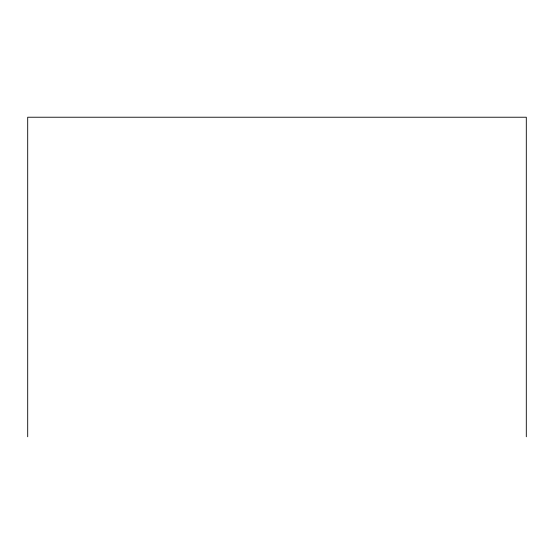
<?xml version="1.0" encoding="UTF-8"?>
<svg xmlns="http://www.w3.org/2000/svg" width="554" height="554" viewBox="0 0 554 554"><rect width="100%" height="100%" fill="white"/><g stroke="black" fill="none" stroke-linecap="round" stroke-linejoin="round"><path stroke-width="0.83" d="M526.3 436.774L526.3 117.226L27.7 117.226L27.7 436.774"/></g></svg>
